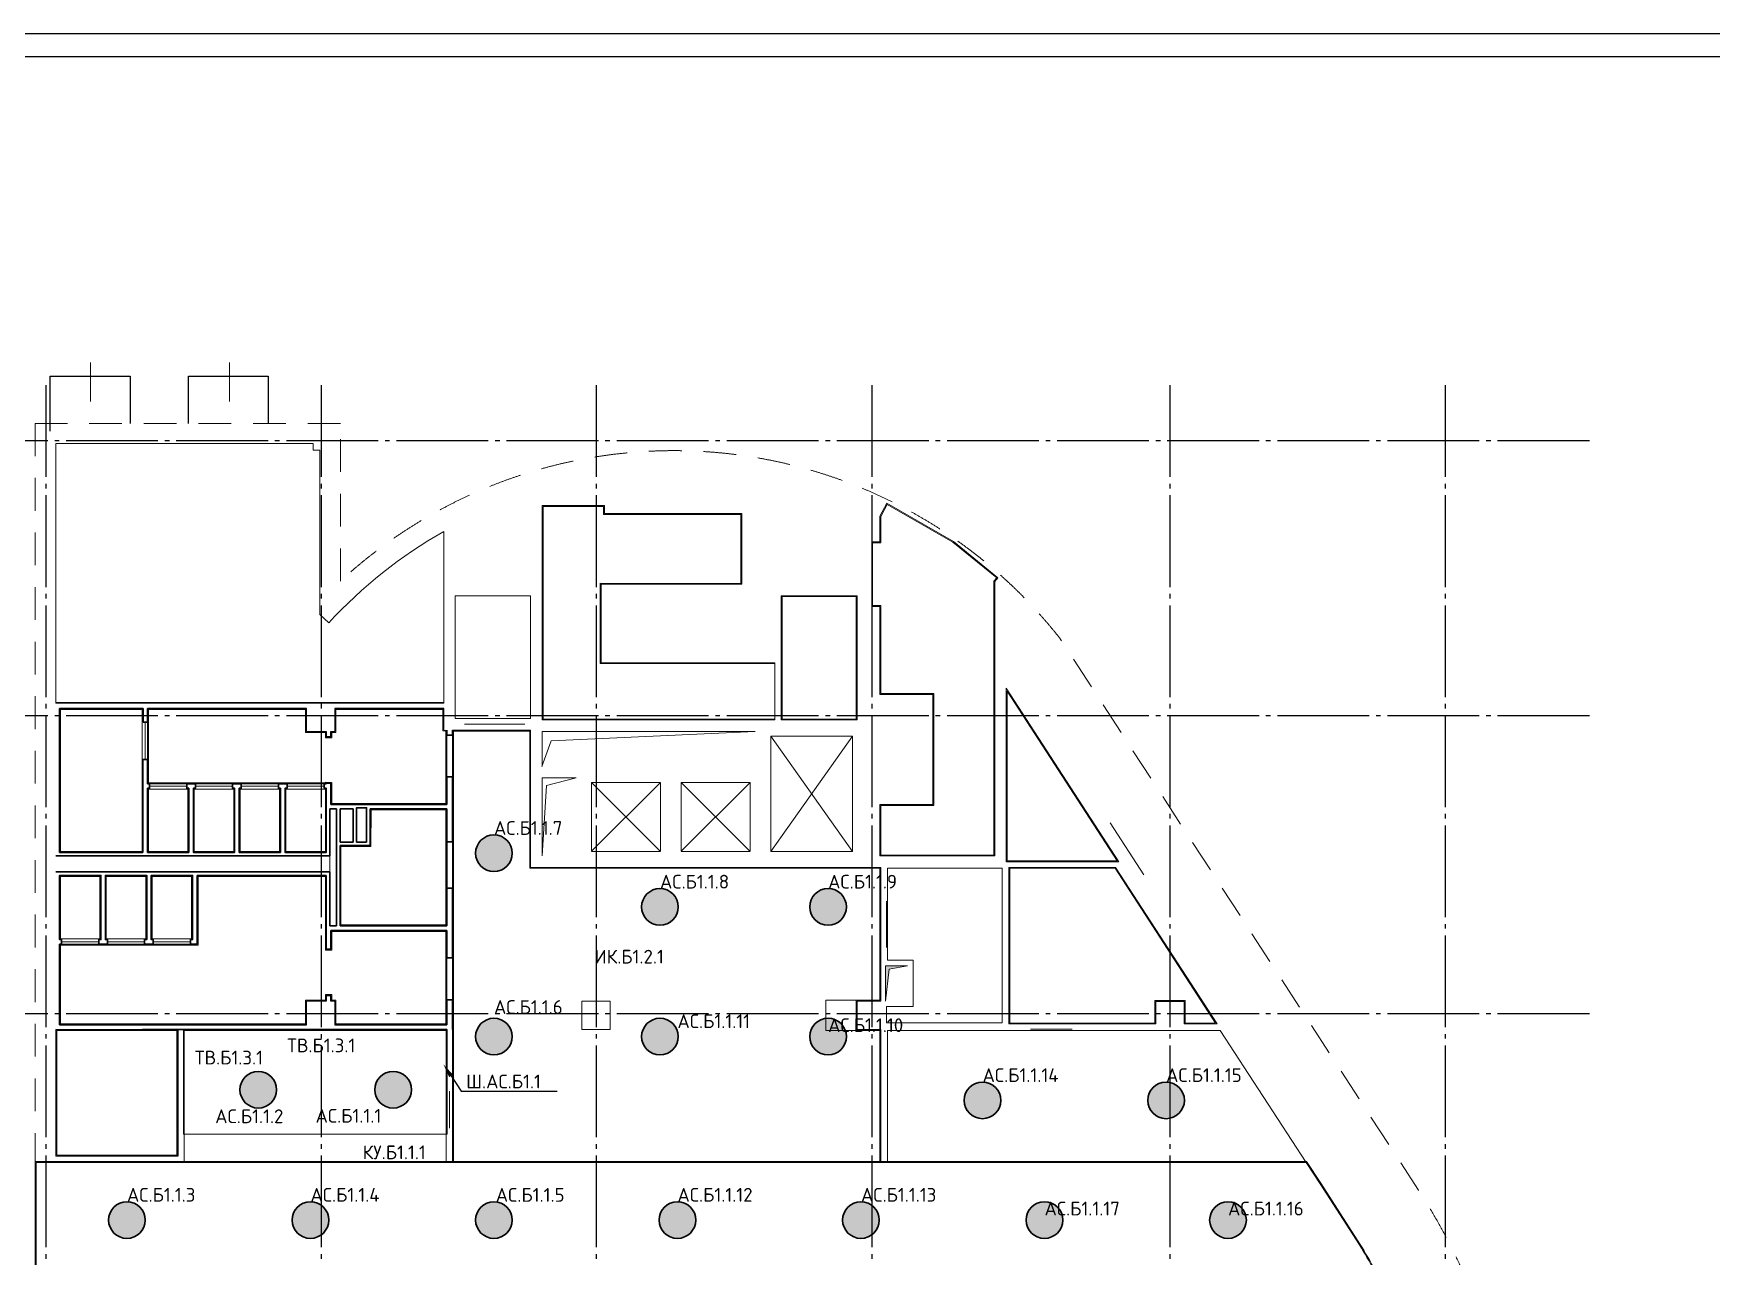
# Model space of a CAD drawing. Header units: millimetres. Extents: x 318 to 194121, y -24907 to 87574.
# Drawn here: x 91891 to 128464, y 60902 to 87574 of the extents above; entities that cross this region are included whole.
import ezdxf
from ezdxf import colors
from ezdxf.entities.mleader import LeaderData, LeaderLine
from ezdxf.enums import TextEntityAlignment as Align
from ezdxf.math import Vec2, Vec3

# ---------------------------------------------------------------- set-up
doc = ezdxf.new("R2010")
doc.units = ezdxf.units.MM
doc.linetypes.add('ГОСТ 2.303 5', pattern=[24, 20, -1.5, 1, -1.5])
doc.linetypes.add('Сверху', pattern=[3.96875, 2.38125, -1.5875])
doc.layers.add('MS_озвучивание общественных мест', color=5, linetype='Continuous')
doc.layers.add('Z_no_print', color=31, linetype='Continuous', lineweight=18, plot=False)
doc.layers.add('АР_Отделка', color=21, linetype='Continuous', lineweight=5, plot=False)
for name, color, linetype, lineweight in [('А_перегородки', 92, 'Continuous', 30), ('АР_Двери', 5, 'Continuous', 20), ('Высотные отметки', 197, 'Continuous', 9), ('граница', 7, 'Continuous', 0), ('Шахты_лифты_отверстия', 7, 'Continuous', 9)]:
    doc.layers.add(name, color=color, linetype=linetype, lineweight=lineweight)
doc.layers.add('Оси и размеры по осям', color=7, linetype='Continuous', lineweight=9, transparency=0.5)
doc.layers.get('АР_Двери').off()
doc.styles.add('Текст 3', font='isocpeur.ttf', dxfattribs={"height": 3})
doc.styles.add('Текст 300', font='isocpeur.ttf', dxfattribs={"height": 300})

# ---------------------------------------------------------------- blocks, each defined once
blk = doc.blocks.new('колонка озвучивания общественных мест')
at = {"ltscale": 100, "true_color": 0xe8e8e8}
h = blk.add_hatch(color=254, dxfattribs=at)
h.dxf.hatch_style = 1
edge = h.paths.add_edge_path()
edge.add_arc((0, 0), 0.2, 0, 360)
at = {"layer": 'MS_озвучивание общественных мест', "color": 8, "lineweight": 30}
blk.add_circle((0, 0), 0.2, dxfattribs=at)
at = {"style": 'Текст 3'}
blk.add_attdef('ОБОЗНАЧЕНИЕ', (0, 0.2), '', height=3, dxfattribs=at)
blk = doc.blocks.new('Экран 5')
at = {"linetype": 'ByBlock', "lineweight": -2, "ltscale": 100, "style": 'Текст 300'}
blk.add_attdef('НОМЕР', text='', height=300, dxfattribs=at).set_placement((-66, 171), align=Align.CENTER)
blk = doc.blocks.new('Интерактивный киоск 55')
at = {"linetype": 'ByBlock', "lineweight": -2, "ltscale": 100, "style": 'Текст 300'}
blk.add_attdef('НОМЕР', (8819, 37949), '', height=300, dxfattribs=at)
blk = doc.blocks.new('Панель управления')
at = {"linetype": 'ByBlock', "lineweight": -2, "ltscale": 100, "style": 'Текст 300'}
blk.add_attdef('ПУ', (10607, 19055), '', height=300, dxfattribs=at)
blk = doc.blocks.new('*U381')
at = {"color": 0, "linetype": 'ByBlock', "lineweight": -2}
blk.add_line((-450, 0), (329, 450), dxfattribs=at)
for points in [[(-485, 0), (-485, -75), (-440, -75), (-440, -40), (-450, -40), (-450, 0)], [(485, 0), (485, -75), (440, -75), (440, -40), (450, -40), (450, 0)]]:
    blk.add_lwpolyline(points, close=True, dxfattribs=at)
at = {"layer": 'Z_no_print'}
for p, q in [((505, 0), (-505, 0)), ((505, -120), (-505, -120))]:
    blk.add_line(p, q, dxfattribs=at)
blk = doc.blocks.new('*U377')
at = {"color": 0, "linetype": 'ByBlock', "lineweight": -2}
blk.add_line((350, 0), (-256, 350), dxfattribs=at)
for points in [[(-385, 0), (-385, -75), (-340, -75), (-340, -40), (-350, -40), (-350, 0)], [(385, 0), (385, -75), (340, -75), (340, -40), (350, -40), (350, 0)]]:
    blk.add_lwpolyline(points, close=True, dxfattribs=at)
at = {"layer": 'Z_no_print'}
for p, q in [((405, 0), (-405, 0)), ((405, -50), (-405, -50))]:
    blk.add_line(p, q, dxfattribs=at)
blk = doc.blocks.new('*U225')
at = {"color": 0, "linetype": 'ByBlock', "lineweight": -2}
for p, q in [((600, 0), (-93, 400)), ((-600, 0), (-254, 200))]:
    blk.add_line(p, q, dxfattribs=at)
for points in [[(-635, 0), (-635, -75), (-590, -75), (-590, -40), (-600, -40), (-600, 0)], [(635, 0), (635, -75), (590, -75), (590, -40), (600, -40), (600, 0)]]:
    blk.add_lwpolyline(points, close=True, dxfattribs=at)
at = {"layer": 'Z_no_print'}
for p, q in [((655, 0), (-655, 0)), ((655, -120), (-655, -120))]:
    blk.add_line(p, q, dxfattribs=at)
blk = doc.blocks.new('*U382')
at = {"color": 0, "linetype": 'ByBlock', "lineweight": -2}
blk.add_line((-400, 0), (293, 400), dxfattribs=at)
for points in [[(-435, 0), (-435, -75), (-390, -75), (-390, -40), (-400, -40), (-400, 0)], [(435, 0), (435, -75), (390, -75), (390, -40), (400, -40), (400, 0)]]:
    blk.add_lwpolyline(points, close=True, dxfattribs=at)
at = {"layer": 'Z_no_print'}
for p, q in [((455, 0), (-455, 0)), ((455, -120), (-455, -120))]:
    blk.add_line(p, q, dxfattribs=at)
blk = doc.blocks.new('*U376')
at = {"color": 0, "linetype": 'ByBlock', "lineweight": -2}
for p, q in [((600, 0), (-93, 400)), ((-600, 0), (-254, 200))]:
    blk.add_line(p, q, dxfattribs=at)
for points in [[(-635, 0), (-635, -75), (-590, -75), (-590, -40), (-600, -40), (-600, 0)], [(635, 0), (635, -75), (590, -75), (590, -40), (600, -40), (600, 0)]]:
    blk.add_lwpolyline(points, close=True, dxfattribs=at)
at = {"layer": 'Z_no_print'}
for p, q in [((655, 0), (-655, 0)), ((655, -120), (-655, -120))]:
    blk.add_line(p, q, dxfattribs=at)
blk = doc.blocks.new('*U380')
at = {"color": 0, "linetype": 'ByBlock', "lineweight": -2}
blk.add_line((-450, 0), (329, 450), dxfattribs=at)
for points in [[(-485, 0), (-485, -75), (-440, -75), (-440, -40), (-450, -40), (-450, 0)], [(485, 0), (485, -75), (440, -75), (440, -40), (450, -40), (450, 0)]]:
    blk.add_lwpolyline(points, close=True, dxfattribs=at)
at = {"layer": 'Z_no_print'}
for p, q in [((505, 0), (-505, 0)), ((505, -120), (-505, -120))]:
    blk.add_line(p, q, dxfattribs=at)
blk = doc.blocks.new('*U383')
at = {"color": 0, "linetype": 'ByBlock', "lineweight": -2}
blk.add_line((-350, 0), (256, 350), dxfattribs=at)
for points in [[(-385, 0), (-385, -75), (-340, -75), (-340, -40), (-350, -40), (-350, 0)], [(385, 0), (385, -75), (340, -75), (340, -40), (350, -40), (350, 0)]]:
    blk.add_lwpolyline(points, close=True, dxfattribs=at)
at = {"layer": 'Z_no_print'}
for p, q in [((405, 0), (-405, 0)), ((405, -50), (-405, -50))]:
    blk.add_line(p, q, dxfattribs=at)

msp = doc.modelspace()

# ---------------------------------------------------------------- hatches: boundary and pattern name
at = {"layer": 'Шахты_лифты_отверстия', "ltscale": 100}
h = msp.add_hatch(color=7, dxfattribs=at)
h.dxf.hatch_style = 1
h.paths.add_polyline_path([(110941.4, 67242.5), (110461.4, 67242.5), (110461.4, 66472.5), (110543.6, 67164.8)])

# ---------------------------------------------------------------- linework, layer by layer
for points in [[(318, 87573.9), (168318, 87573.9), (168318, 28173.9), (318, 28173.9)], [(2318, 87073.9), (167818, 87073.9), (167818, 28673.9), (2318, 28673.9)]]:
    msp.add_lwpolyline(points, close=True)
at = {"ltscale": 100, "elevation": 152.3}
for points in [[(92256.4, 79072.5), (92256.4, 80102.2), (93996.4, 80102.2), (93996.4, 79072.5)], [(95268.3, 79072.5), (95268.3, 80102.2), (97008.3, 80102.2), (97008.3, 79062.5)], [(92256.4, 78902.2), (92256.4, 79062.5)]]:
    msp.add_lwpolyline(points, dxfattribs=at)
at = {"layer": 'А_перегородки'}
for p, q in [((100831.4, 72977.5, 39.7), (92376.4, 72977.5, 39.2)), ((94277.4, 72852.5, 43), (92458.8, 72852.5, 39.2)), ((94277.4, 72552.5), (94277.4, 72852.5)), ((97841.3, 72852.5, 50.4), (94376.9, 72852.5, 43.2)), ((94376.9, 72552.5), (94376.9, 72852.5)), ((98461.3, 72852.5, 50.8), (100831.4, 72852.5, 50.8)), ((94376.9, 72552.5), (94277.4, 72552.5)), ((98371.3, 72232.5, 105.3), (98371.3, 72352.5, 105.3)), ((100901.3, 72382.5, -19.4), (100901.3, 72272.7, 53.9)), ((94275.9, 69713, 651.7), (94275.9, 71742.5, 2.2)), ((94275.9, 71742.5, -4453.5), (94375.4, 71742.5, -4.9)), ((94375.4, 71213, 644.6), (94375.4, 71742.5, -4.9)), ((100901.3, 70762.7, 43.3), (100901.3, 71362.7, 4.2)), ((94420.4, 71213, 644.2), (94375.4, 71213, 4.2)), ((98371.3, 70762.7, 76.5), (98372.7, 71222.5, -92.2)), ((98496.3, 70662.7, -11.8), (98346.3, 70662.7, -12.3)), ((98346.3, 69637.5, 165), (98346.3, 70662.7, 105.3)), ((100901.3, 70762.7, 4.2), (98371.3, 70762.7, 4.2)), ((98496.3, 68112.7, 105.3), (98496.3, 70662.7, 105.3)), ((98856.4, 70662.7, -10.4), (98571.3, 70662.7, -11.5)), ((98571.3, 69937.7, 105.3), (98571.3, 70662.7, 105.3)), ((100901.3, 70662.7, 4.2), (99226.4, 70662.7, -7.7)), ((100901.3, 70662.7, 38.8), (100900.3, 69942.7, 14.3)), ((98856.4, 69937.7, 165.9), (98571.3, 69937.7, 105.3)), ((98571.3, 68112.7, 105.3), (98571.3, 69862.7, 105.3)), ((99226.4, 69862.7, 165.9), (98571.3, 69862.7, 165.9)), ((100901.6, 69942.7, 14.3), (100900.3, 69942.7, 14.3)), ((92376.3, 69637.5, 105.4), (98346.3, 69637.5, 165)), ((92458.8, 69712.5, 39.2), (94275.9, 69713, 651.7)), ((92376.3, 69287.5, 105.4), (98346.3, 69287.5, 164.1)), ((95456.4, 69212.5, 137.3), (98272.4, 69212.5, 165.6)), ((95456.4, 69212.5, -380.8), (95456.4, 67713.5, -380.8)), ((98346.3, 68112.7, 105.3), (98346.3, 69287.5, 164.1)), ((100901.7, 68932.7, 10.8), (100901.5, 68112.7)), ((98496.3, 68112.7, 4.2), (98346.3, 68112.7, 4.2)), ((100901.5, 68112.7, 4.2), (98571.3, 68112.7, 4.2)), ((95311.4, 67800.5, -380.8), (95311.4, 67725.5, -380.8)), ((100901.4, 68012.7, 4.2), (98372.4, 68012.7, 35.6)), ((100901.4, 68012.7), (100901.4, 67412.7, 4.2)), ((98372.4, 67602.5), (98272.4, 67602.5)), ((98372.4, 66592.5), (98272.4, 66592.5)), ((100901.5, 66502.7, -113.1), (100901.4, 65952.5, 141.9)), ((92459.4, 65952.5, 73.8), (97841.3, 65952.5, 73.8)), ((94266.4, 65852.5, 73.8), (100901.4, 65852.5, 73.8)), ((95036.4, 65852.5, 114.7), (95036.4, 63092.5, 101.3)), ((98461.3, 65952.5, 73.8), (100901.4, 65952.5, 73.8))]:
    msp.add_line(p, q, dxfattribs=at)
at = {"layer": 'А_перегородки', "elevation": 39.2, "flags": 128}
for points in [[(92458.8, 69712.5), (92458.8, 72852.5)], [(92459.4, 65952.5), (92459.4, 67713.5)]]:
    msp.add_lwpolyline(points, dxfattribs=at)
at = {"layer": 'А_перегородки'}
for points, elevation in [([(98271.3, 72352.5), (98271.3, 72232.5), (98371.3, 72232.5)], 39.2), ([(100900, 72272.7), (101026.4, 72272.7)], 50.4), ([(101026.4, 72272.7), (101026.4, 72382.5)], 39.6), ([(100901.3, 71362.7), (101026.4, 71362.7)], 4.2), ([(101026.7, 69942.7), (101026.4, 71362.7)], 39.6), ([(95230.4, 71212.5), (95230.4, 71113.5), (95275.4, 71113.5), (95275.4, 69713.5), (94375.4, 69713.5), (94375.4, 71113.5), (94420.4, 71113.5), (94420.4, 71213)], 651.7), ([(95419.4, 71212.5), (95230.4, 71212.5)], 441.2), ([(96229.4, 71212.5), (96229.4, 71113.5), (96274.4, 71113.5), (96274.4, 69713.5), (95374.4, 69713.5), (95374.4, 71113.5), (95419.4, 71113.5), (95419.4, 71212.5)], 441.2), ([(96418.4, 71212.5), (96229.4, 71212.5)], 230.7), ([(97228.4, 71212.5), (97228.4, 71113.5), (97273.4, 71113.5), (97273.4, 69713.5), (96373.4, 69713.5), (96373.4, 71113.5), (96418.4, 71113.5), (96418.4, 71212.5)], 230.7), ([(97417.4, 71212.5), (97228.4, 71212.5)], 20.2), ([(98227.4, 71212.5), (98227.4, 71113.5), (98272.4, 71113.5), (98272.4, 69713.5), (97372.4, 69713.5), (97372.4, 71113.5), (97417.4, 71113.5), (97417.4, 71212.5)], 230.7), ([(98272.7, 71222.5), (98272.5, 71212.5), (98227.4, 71212.5)], 20.2), ([(98372.7, 71222.5), (98272.7, 71222.5)], -92.2), ([(98856.4, 69937.7), (98856.4, 70662.7)], 165.9), ([(98931.4, 69937.7), (98931.4, 70687.7), (99151.4, 70687.7), (99151.3, 69937.7)], 165.9), ([(99226.4, 70662.7), (99226.4, 69862.7)], 165.9), ([(98931.4, 69937.7), (99151.3, 69937.7)], 165.9), ([(100900.3, 69942.7), (101026.7, 69942.7)], 14.3), ([(93313.4, 67812.5), (93358.4, 67812.5), (93358.4, 69212.5), (92458.4, 69212.5), (92458.4, 67812.5), (92503.4, 67812.5)], 40.3), ([(94312.4, 67800.5), (94312.4, 67812.5), (94357.4, 67812.5), (94357.4, 69212.5), (93457.4, 69212.5), (93457.4, 67812.5), (93502.4, 67812.5)], -170.3), ([(95311.4, 67800.5), (95311.4, 67812.5), (95356.4, 67812.5), (95356.4, 69212.5), (94456.4, 69212.5), (94456.4, 67812.5), (94501.4, 67812.5), (94501.4, 67800.5)], -380.8), ([(98272.4, 69212.5), (98272.4, 67602.5)], 230.7), ([(100901.7, 68932.7), (101026.7, 68932.7)], 14.3), ([(101026.5, 67412.7), (101026.7, 68932.7)], 39.6), ([(92503.4, 67812.5), (92503.4, 67713.5), (92459.4, 67713.5)], 40.3), ([(93502.4, 67812.5), (93502.4, 67713.5), (93313.4, 67713.5), (93313.4, 67812.5)], -170.3), ([(94312.4, 67725.5), (94312.4, 67800.5)], -170.3), ([(94501.4, 67725.5), (94501.4, 67713.5), (94312.4, 67713.5), (94312.4, 67725.5)], -380.8), ([(94501.4, 67725.5), (94501.4, 67800.5)], -380.8), ([(95456.4, 67713.5), (95311.4, 67713.5), (95311.4, 67725.5)], -380.8), ([(98372.4, 68012.7), (98372.4, 67602.5)], 230.7), ([(100901.4, 67412.7), (101026.5, 67412.7)], -131.8), ([(98272.4, 66592.5), (98272.4, 66472.5)], 230.7), ([(98372.4, 66592.5), (98372.4, 66472.5)], 230.7), ([(100901.5, 66502.7), (101026.5, 66502.7)], -177.9), ([(101026.4, 65853.9), (101026.5, 66502.7)], 143.9)]:
    msp.add_lwpolyline(points, dxfattribs=dict(at, elevation=elevation))
at = {"layer": 'АР_Отделка', "linetype": 'ByBlock', "ltscale": 100}
for p, q in [((115359.4, 70356.1, 152.3), (116094.7, 69223.9, 152.3)), ((98346.3, 69637.5, 165), (98346.3, 69287.5, 164.1))]:
    msp.add_line(p, q, dxfattribs=at)
for points, elevation in [([(92376.5, 78632.5), (97986.5, 78632.5), (97986.5, 78487.5), (98128.3, 78487.5), (98128.3, 74900.7), (98324.2, 74719.3, -0.0777602), (100831.5, 76714.8), (100831.5, 72972.5), (92376.5, 72972.5)], 183.1), ([(91926.4, 62972.5), (95156.4, 62972.5), (101023.2, 62972.5), (110361.4, 62972.5), (119640.7, 62972.5), (119949, 62497.9), (120809.8, 61164.9, -0.0280412), (121424.3, 60022.5), (110481.4, 60022.5), (97584.4, 60022.5), (97584.4, 55013.3), (92596.4, 55013.3), (92596.4, 59992.5), (91926.4, 59992.5)], 108), ([(91946.4, 62952.5), (95156.4, 62952.5), (101023.2, 62952.5), (110361.4, 62952.5), (119629.9, 62952.5), (119932.2, 62487), (120792.9, 61154.3, -0.027355), (121392.8, 60042.5), (110481.4, 60042.5), (97564.4, 60042.5), (97564.4, 55033.3), (92616.4, 55033.3), (92616.4, 60012.5), (91946.4, 60012.5)], 108)]:
    msp.add_lwpolyline(points, format="xyb", close=True, dxfattribs=dict(at, elevation=elevation))
for points, elevation in [([(108048.3, 72602.5), (102976.4, 72602.5), (102976.4, 77278.5), (104333.5, 77278.5), (104333.5, 77103.8), (107328.7, 77103.8), (107328.7, 75562.5), (104265, 75565.5), (104265, 73852.5), (108048.3, 73852.5)], 152.3), ([(108048.3, 72622.5), (102996.4, 72622.5), (102996.4, 77258.5), (104313.5, 77258.5), (104313.5, 77083.8), (107308.7, 77083.8), (107308.7, 75582.5), (104245, 75585.5), (104245, 73832.5), (108048.3, 73832.5)], 152.3), ([(110341.4, 69637.5), (112841.4, 69637.5), (112841.4, 75620.8), (112912.9, 75705.2), (111941.7, 76495.3), (110489, 77329.4), (110341.4, 77044.9), (110341.4, 76484.7), (110161.4, 76484.7), (110161.4, 75080), (110341.4, 75080), (110341.4, 73157.5), (111492.4, 73157.5), (111492.4, 70757.5), (110341.4, 70757.5)], 152.3), ([(110361.4, 69657.5), (112821.4, 69657.5), (112821.4, 75628.1), (112884.4, 75702.5), (111930.4, 76478.8), (110497.2, 77301.7), (110361.4, 77040), (110361.4, 76464.7), (110181.4, 76464.7), (110181.4, 75100), (110361.4, 75100), (110361.4, 73177.5), (111512.4, 73177.5), (111512.4, 70737.5), (110361.4, 70737.5)], 152.3), ([(101081.4, 75312.5), (102726.4, 75312.5), (102726.4, 72632.5), (101081.4, 72632.5)], 108), ([(101081.4, 75312.5), (102726.4, 75312.5), (102726.4, 72632.5), (101081.4, 72632.5)], 108), ([(108188.3, 72602.5), (109841.4, 72602.5), (109841.4, 75312.5), (108188.3, 75312.5)], 152.3), ([(108208.3, 72622.5), (109821.4, 72622.5), (109821.4, 75292.5), (108208.3, 75292.5)], 152.3), ([(113111.4, 73230.2), (115512.7, 69532.5), (113111.4, 69532.5)], 152.3), ([(92478.8, 72832.5), (94255.9, 72832.5), (94255.9, 69733), (92478.8, 69733)], 39.2), ([(101026.5, 72382.5), (102726.4, 72382.5), (102726.4, 69387.5), (110361.4, 69387.5), (110361.4, 66472.5), (109841.4, 66472.5), (109841.4, 65852.5), (110361.4, 65852.5), (110361.4, 62972.5), (101026.5, 62972.5)], 108), ([(101046.5, 72362.5), (102706.4, 72362.5), (102706.4, 69367.5), (110341.4, 69367.5), (110341.4, 66492.5), (109161.4, 66492.5), (109161.4, 65832.5), (110341.4, 65832.5), (110339.8, 62952.5), (101044.9, 62952.5)], 108), ([(94395.4, 69733.5), (95255.4, 69733.5), (95255.4, 71093.5), (94395.4, 71093.5)], 651.7), ([(95394.4, 69733.5), (96254.4, 69733.5), (96254.4, 71093.5), (95394.4, 71093.5)], 441.2), ([(96393.4, 69733.5), (97253.4, 69733.5), (97253.4, 71093.5), (96393.4, 71093.5)], 230.7), ([(97392.4, 69733.5), (98252.4, 69733.5), (98252.4, 71093.5), (97392.4, 71093.5)], 230.7), ([(99246.4, 69842.7), (99247.6, 70642.7), (100881.3, 70642.7), (100881.3, 68132.7), (98591.3, 68132.7), (98591.3, 69842.7)], 165.9), ([(95456.8, 69212.5), (98272.4, 69212.5), (98272.7, 67602.5), (98372.4, 67602.5), (98372.4, 68012.7), (100901.4, 68012.7), (100901.4, 65952.5), (98461.4, 65952.5), (98461.4, 66472.5), (98372.4, 66472.5), (98372.4, 66592.5), (98272.4, 66592.5), (98272.4, 66472.5), (97841.4, 66472.5), (97841.4, 65952.5), (92459.4, 65952.5), (92459.4, 67713.5), (95456.4, 67713.5)], 179.3), ([(92478.4, 67832.5), (93338.4, 67832.5), (93338.4, 69192.5), (92478.4, 69192.5)], 40.3), ([(95476.8, 69192.5), (98252.4, 69192.5), (98252.7, 67582.5), (98392.4, 67582.5), (98392.4, 67992.7), (100881.4, 67992.7), (100881.4, 65972.5), (98481.4, 65972.5), (98481.4, 66492.5), (98392.4, 66492.5), (98392.4, 66612.5), (98252.4, 66612.5), (98252.4, 66492.5), (97821.4, 66492.5), (97821.4, 65972.5), (92479.4, 65972.5), (92479.4, 67693.5), (95476.3, 67693.5)], 179.3), ([(93477.4, 67832.5), (94337.4, 67832.5), (94337.4, 69192.5), (93477.4, 69192.5)], -170.3), ([(94476.4, 67832.5), (95336.4, 67832.5), (95336.4, 69192.5), (94476.4, 69192.5)], -380.8), ([(110506.4, 69367.5), (113006.4, 69367.5), (113006.4, 65997.5), (110481.4, 65997.5), (110481.4, 66352.5), (111061.4, 66352.5), (111061.4, 67362.5), (110506.4, 67362.5)], 152.3), ([(113151.4, 69387.5), (115474.8, 69387.5), (117690.5, 65972.5), (116971.4, 65972.5), (116971.4, 66462.5), (116351.4, 66462.5), (116351.4, 65972.5), (113151.4, 65972.5)], 152.3), ([(113171.4, 69367.5), (115463.9, 69367.5), (117653.7, 65992.5), (116991.4, 65992.5), (116991.4, 66482.5), (116331.4, 66482.5), (116331.4, 65992.5), (113171.4, 65992.5)], 152.3), ([(103841.4, 66472.5), (104461.4, 66472.5), (104461.4, 65852.5), (103841.4, 65852.5)], 152.3), ([(109161.4, 66492.5), (109821.4, 66492.5), (109821.4, 65832.5), (109161.4, 65832.5)], 108), ([(92376.4, 65852.5), (95036.4, 65852.5), (95036.4, 63092.5), (92376.4, 63092.5)], 159.1), ([(92396.4, 65832.5), (95016.4, 65832.5), (95016.4, 63112.5), (92396.4, 63112.5)], 159.1), ([(95156.4, 65852.5), (100906.5, 65852.5), (100906.5, 63572.5), (95156.4, 63572.5)], 108), ([(95176.4, 65832.5), (100886.5, 65832.5), (100886.5, 62952.5), (95176.4, 62952.5)], 108), ([(110501.4, 62952.5), (119629.9, 62952.5), (117757.5, 65832.5), (110501.4, 65832.5)], 152.3)]:
    msp.add_lwpolyline(points, close=True, dxfattribs=dict(at, elevation=elevation))
for points, elevation in [([(113091.4, 73297.7), (115549.6, 69512.5), (113091.4, 69512.5), (113091.4, 73297.7)], 152.3), ([(99226.4, 69862.7), (99227.7, 70662.7), (100901.3, 70662.7), (100901.3, 68112.7), (98571.3, 68112.7), (98571.3, 69862.7), (99226.4, 69862.7)], 165.9)]:
    msp.add_lwpolyline(points, dxfattribs=dict(at, elevation=elevation))
msp.add_lwpolyline([(94376.9, 72852.5), (97841.4, 72852.5), (97841.4, 72352.5), (98271.3, 72352.5), (98271.3, 72232.5), (98371.3, 72232.5), (98371.3, 72352.5), (98461.4, 72352.5), (98461.4, 72852.5), (100831.4, 72852.5), (100831.4, 72382.5), (100901.3, 72373.6), (100901.3, 70762.7), (98371.3, 70762.7), (98372.7, 71222.5), (98272.7, 71224.2), (98272.7, 71212.5), (94375.4, 71213), (94376.9, 72852.5)], dxfattribs=at)
msp.add_lwpolyline([(94396.9, 72832.5), (97821.4, 72832.5), (97821.4, 72332.5), (98251.3, 72332.5), (98251.3, 72212.5), (98391.3, 72212.5), (98391.3, 72332.5), (98481.4, 72332.5), (98481.4, 72832.5), (100811.4, 72832.5), (100811.4, 72364.9), (100881.3, 72356), (100881.3, 70782.7), (98391.4, 70782.7), (98392.7, 71242.2), (98252.7, 71244.6), (98252.7, 71232.5), (94395.5, 71233)], close=True, dxfattribs=at)
at = {"layer": 'Высотные отметки', "linetype": 'ByBlock', "ltscale": 100, "elevation": 152.3}
for points in [[(93132, 80398.5), (93132, 79551.1)], [(96163.2, 80398.5), (96163.2, 79551.1)]]:
    msp.add_lwpolyline(points, dxfattribs=at)
at = {"layer": 'граница', "linetype": 'Сверху', "ltscale": 300, "elevation": 108}
msp.add_lwpolyline([(98581.4, 79072.5), (91926.4, 79072.5), (91926.4, 52219.4), (97981.4, 52219.4, 1.1954887), (122080.9, 62345.3), (114269.5, 74374, 0.4385775), (98581.4, 75631.6), (98581.4, 79072.5)], format="xyb", close=True, dxfattribs=at)
msp.add_lwpolyline([(98581.4, 79072.5), (91926.4, 79072.5), (91926.4, 52219.4), (97981.4, 52219.4, 1.1954887), (122080.9, 62345.3), (114269.5, 74374, 0.4385775), (98581.4, 75631.6), (98581.4, 79072.5)], format="xyb", close=True, dxfattribs=at)
at = {"layer": 'Оси и размеры по осям', "linetype": 'ГОСТ 2.303 5', "lineweight": 25, "ltscale": 100}
for p, q in [((92161.4, 79902.5, 145.7), (92161.4, 32801.3, 102.6)), ((98161.9, 79902.8, 145.7), (98161.9, 34301.5, 102.5)), ((104151.3, 79902.5, 145.7), (104151.3, 34301.2, 102.5)), ((110161.4, 79902.5, 145.7), (110161.4, 34301.2, 102.5)), ((116661.4, 79902.5, 145.7), (116661.4, 34301.2, 102.5)), ((122661.4, 79902.5, 145.7), (122661.4, 34301.2, 102.5)), ((125803.1, 78692.5, 145.7), (4672.2, 78692.5, 234.4)), ((125803.1, 78692.5, 145.7), (4672.2, 78692.5, 234.4)), ((125803.1, 72692.5, 145.7), (4672.2, 72692.5, 234.4)), ((125803.1, 72692.5, 145.7), (4672.2, 72692.5, 234.4)), ((125803.1, 66192.5, 145.7), (4672.2, 66192.5, 234.4)), ((125803.1, 66192.5, 145.7), (4672.2, 66192.5, 234.4))]:
    msp.add_line(p, q, dxfattribs=at)
at = {"layer": 'Шахты_лифты_отверстия'}
for p, q in [((107961.4, 72252.5, 152.3), (109741.4, 69737.5, 152.3)), ((107961.4, 72252.5, 152.3), (107961.4, 69737.5, 152.3)), ((109741.4, 72252.5, 152.3), (107961.4, 72252.5, 152.3)), ((107961.4, 69737.5, 152.3), (109741.4, 72252.5, 152.3)), ((109741.4, 69737.5, 152.3), (109741.4, 72252.5, 152.3)), ((104056.4, 71240, 152.3), (104056.4, 69740, 152.3)), ((105558.9, 71240, 152.3), (104056.4, 71240, 152.3)), ((104056.4, 71240, 152.3), (105559, 69737.5, 152.3)), ((104056.4, 69740, 152.3), (105555.5, 71239.1, 152.3)), ((105558.9, 69740, 152.3), (105558.9, 71240, 152.3)), ((106008.9, 71240, 152.3), (107511.5, 69737.5, 152.3)), ((106008.9, 71240, 152.3), (106008.9, 69740, 152.3)), ((107511.4, 71240, 152.3), (106008.9, 71240, 152.3)), ((106008.9, 69740, 152.3), (107508, 71239.1, 152.3)), ((107511.4, 69740, 152.3), (107511.4, 71240, 152.3)), ((104056.4, 69737.5, 152.3), (105559, 69737.5, 152.3)), ((106008.9, 69737.5, 152.3), (107511.5, 69737.5, 152.3)), ((107961.4, 69737.5, 152.3), (109741.4, 69737.5, 152.3))]:
    msp.add_line(p, q, dxfattribs=at)
at = {"layer": 'Шахты_лифты_отверстия', "ltscale": 100, "elevation": 152.3}
for points in [[(102976.4, 71590), (102976.4, 72352.5), (107621.4, 72352.5), (103173.2, 72149.3), (102970, 71590)], [(102976.4, 69637.5), (102976.4, 71340), (103716.4, 71340), (103073.3, 71173.2), (102976.4, 69637.5)], [(110461.4, 66472.5), (110461.4, 67242.5), (110941.4, 67242.5), (110543.6, 67164.8), (110461.4, 66472.5)]]:
    msp.add_lwpolyline(points, dxfattribs=at)

# ---------------------------------------------------------------- block references
at = {"color": 8}
ref = msp.add_blockref('Интерактивный киоск 55', (142070.6, 58471.9, 152.3), dxfattribs=dict(at, rotation=90))
ref.add_attrib('НОМЕР', 'ИК.Б1.2.1', (104121.3, 67290.9, 152.3), dxfattribs={"linetype": 'ByBlock', "lineweight": -2, "ltscale": 100, "height": 300, "style": 'Текст 300'})
at = {"linetype": 'ByBlock', "lineweight": -2}
ref = msp.add_blockref('Экран 5', (98145.9, 65869.7, 233.1), dxfattribs=dict(at, rotation=180))
ref.add_attrib('НОМЕР', 'ТВ.Б1.3.1', dxfattribs={"linetype": 'ByBlock', "lineweight": -2, "ltscale": 100, "height": 300, "style": 'Текст 300'}).set_placement((98162.2, 65355.2, 233.1), align=Align.CENTER)
ref = msp.add_blockref('Экран 5', (95156.4, 64594.1, 108), dxfattribs=dict(at, rotation=269.9999999999999))
ref.add_attrib('НОМЕР', 'ТВ.Б1.3.1', dxfattribs={"linetype": 'ByBlock', "lineweight": -2, "ltscale": 100, "height": 300, "style": 'Текст 300'}).set_placement((96150, 65089.6, 108), align=Align.CENTER)
at = {"color": 8}
ref = msp.add_blockref('Панель управления', (111355.4, 82036.1), dxfattribs=dict(at, rotation=180))
ref.add_attrib('ПУ', 'КУ.Б1.1.1', (99066.9, 63023.6, 190), dxfattribs={"linetype": 'ByBlock', "lineweight": -2, "ltscale": 100, "height": 300, "style": 'Текст 300'})
at = {"layer": 'MS_озвучивание общественных мест'}
ref = msp.add_blockref('колонка озвучивания общественных мест', (101926.4, 69696.8, 108), dxfattribs=dict(at, xscale=2000, yscale=2000, zscale=2000))
ref.add_attrib('ОБОЗНАЧЕНИЕ', 'АС.Б1.1.7', dxfattribs={"layer": '0', "height": 300, "style": 'Текст 300'}).set_placement((101926.4, 70396.8, 108), align=Align.TOP_LEFT)
ref = msp.add_blockref('колонка озвучивания общественных мест', (105544.5, 68526.4, 108), dxfattribs=dict(at, xscale=2000, yscale=2000, zscale=2000))
ref.add_attrib('ОБОЗНАЧЕНИЕ', 'АС.Б1.1.8', dxfattribs={"layer": '0', "height": 300, "style": 'Текст 300'}).set_placement((105544.5, 69226.4, 108), align=Align.TOP_LEFT)
ref = msp.add_blockref('колонка озвучивания общественных мест', (109209.6, 68526.4, 108), dxfattribs=dict(at, xscale=2000, yscale=2000, zscale=2000))
ref.add_attrib('ОБОЗНАЧЕНИЕ', 'АС.Б1.1.9', dxfattribs={"layer": '0', "height": 300, "style": 'Текст 300'}).set_placement((109209.6, 69226.4, 108), align=Align.TOP_LEFT)
ref = msp.add_blockref('колонка озвучивания общественных мест', (101926.4, 65696.8, 108), dxfattribs=dict(at, xscale=2000, yscale=2000, zscale=2000))
ref.add_attrib('ОБОЗНАЧЕНИЕ', 'АС.Б1.1.6', dxfattribs={"layer": '0', "height": 300, "style": 'Текст 300'}).set_placement((101926.5, 66492.5, 163.2), align=Align.TOP_LEFT)
ref = msp.add_blockref('колонка озвучивания общественных мест', (105544.5, 65696.8, 108), dxfattribs=dict(at, xscale=2000, yscale=2000, zscale=2000))
ref.add_attrib('ОБОЗНАЧЕНИЕ', 'АС.Б1.1.11', dxfattribs={"layer": '0', "height": 300, "style": 'Текст 300'}).set_placement((105926.1, 66183.3, 108), align=Align.TOP_LEFT)
ref = msp.add_blockref('колонка озвучивания общественных мест', (109209.6, 65696.8, 108), dxfattribs=dict(at, xscale=2000, yscale=2000, zscale=2000))
ref.add_attrib('ОБОЗНАЧЕНИЕ', 'АС.Б1.1.10', dxfattribs={"layer": '0', "height": 300, "style": 'Текст 300'}).set_placement((109209.6, 66096.8, 108), align=Align.TOP_LEFT)
ref = msp.add_blockref('колонка озвучивания общественных мест', (96789.9, 64538.6), dxfattribs=dict(at, xscale=2000, yscale=2000, zscale=2000))
ref.add_attrib('ОБОЗНАЧЕНИЕ', 'АС.Б1.1.2', dxfattribs={"layer": '0', "height": 300, "style": 'Текст 300'}).set_placement((95849.9, 64109.4), align=Align.TOP_LEFT)
ref = msp.add_blockref('колонка озвучивания общественных мест', (99728.8, 64538.6), dxfattribs=dict(at, xscale=2000, yscale=2000, zscale=2000))
ref.add_attrib('ОБОЗНАЧЕНИЕ', 'АС.Б1.1.1', dxfattribs={"layer": '0', "height": 300, "style": 'Текст 300'}).set_placement((98037.7, 64120.5), align=Align.TOP_LEFT)
ref = msp.add_blockref('колонка озвучивания общественных мест', (112576, 64307.2, -20.5), dxfattribs=dict(at, xscale=2000, yscale=2000, zscale=2000))
ref.add_attrib('ОБОЗНАЧЕНИЕ', 'АС.Б1.1.14', dxfattribs={"layer": '0', "height": 300, "style": 'Текст 300'}).set_placement((112576, 65007.2, -20.5), align=Align.TOP_LEFT)
ref = msp.add_blockref('колонка озвучивания общественных мест', (116576, 64307.2, -20.5), dxfattribs=dict(at, xscale=2000, yscale=2000, zscale=2000))
ref.add_attrib('ОБОЗНАЧЕНИЕ', 'АС.Б1.1.15', dxfattribs={"layer": '0', "height": 300, "style": 'Текст 300'}).set_placement((116576, 65007.2, -20.5), align=Align.TOP_LEFT)
ref = msp.add_blockref('колонка озвучивания общественных мест', (93926.4, 61696.8, 108), dxfattribs=dict(at, xscale=2000, yscale=2000, zscale=2000))
ref.add_attrib('ОБОЗНАЧЕНИЕ', 'АС.Б1.1.3', dxfattribs={"layer": '0', "height": 300, "style": 'Текст 300'}).set_placement((93926.4, 62396.8, 108), align=Align.TOP_LEFT)
ref = msp.add_blockref('колонка озвучивания общественных мест', (97926.4, 61696.8, 108), dxfattribs=dict(at, xscale=2000, yscale=2000, zscale=2000))
ref.add_attrib('ОБОЗНАЧЕНИЕ', 'АС.Б1.1.4', dxfattribs={"layer": '0', "height": 300, "style": 'Текст 300'}).set_placement((97926.4, 62396.8, 108), align=Align.TOP_LEFT)
ref = msp.add_blockref('колонка озвучивания общественных мест', (101926.4, 61696.8, 108), dxfattribs=dict(at, xscale=2000, yscale=2000, zscale=2000))
ref.add_attrib('ОБОЗНАЧЕНИЕ', 'АС.Б1.1.5', dxfattribs={"layer": '0', "height": 300, "style": 'Текст 300'}).set_placement((101965.2, 62394.9, 108), align=Align.TOP_LEFT)
ref = msp.add_blockref('колонка озвучивания общественных мест', (105926.4, 61696.8, 108), dxfattribs=dict(at, xscale=2000, yscale=2000, zscale=2000))
ref.add_attrib('ОБОЗНАЧЕНИЕ', 'АС.Б1.1.12', dxfattribs={"layer": '0', "height": 300, "style": 'Текст 300'}).set_placement((105926.4, 62396.8, 108), align=Align.TOP_LEFT)
ref = msp.add_blockref('колонка озвучивания общественных мест', (109926.4, 61696.8, 108), dxfattribs=dict(at, xscale=2000, yscale=2000, zscale=2000))
ref.add_attrib('ОБОЗНАЧЕНИЕ', 'АС.Б1.1.13', dxfattribs={"layer": '0', "height": 300, "style": 'Текст 300'}).set_placement((109926.4, 62396.8, 108), align=Align.TOP_LEFT)
ref = msp.add_blockref('колонка озвучивания общественных мест', (113926.4, 61696.8, 108), dxfattribs=dict(at, xscale=2000, yscale=2000, zscale=2000))
ref.add_attrib('ОБОЗНАЧЕНИЕ', 'АС.Б1.1.17', dxfattribs={"layer": '0', "height": 300, "style": 'Текст 300'}).set_placement((113926.4, 62096.8, 108), align=Align.TOP_LEFT)
ref = msp.add_blockref('колонка озвучивания общественных мест', (117926.4, 61696.8, 108), dxfattribs=dict(at, xscale=2000, yscale=2000, zscale=2000))
ref.add_attrib('ОБОЗНАЧЕНИЕ', 'АС.Б1.1.16', dxfattribs={"layer": '0', "height": 300, "style": 'Текст 300'}).set_placement((117926.4, 62096.8, 108), align=Align.TOP_LEFT)
at = {"layer": 'АР_Двери'}
for name, p in [('*U376', (101942.5, 72632.5, 168.4)), ('*U383', (94825.4, 71213, 644.2)), ('*U383', (95824.4, 71213, 1085.3)), ('*U383', (96823.4, 71213, 874.8)), ('*U383', (97822.4, 71212.5, 874.8))]:
    msp.add_blockref(name, p, dxfattribs=at)
for name, p, rotation in [('*U383', (94376.9, 72147.5), 270), ('*U380', (101026.5, 69437.7, 14.3), 270), ('*U381', (110481.4, 68147.5, 152.3), 270), ('*U382', (100901.5, 66954.1, -111.4), 90.00000000000001), ('*U382', (114076.4, 65857.5, 159.1), 180), ('*U377', (100906.5, 64103, 108.9), 89.99999999999999), ('*U225', (94121.4, 62972.5, 145.7), 180)]:
    msp.add_blockref(name, p, dxfattribs=dict(at, rotation=rotation))
at = {"layer": 'АР_Двери', "xscale": -1}
for name, p, rotation in [('*U382', (100901.3, 71817.7, 50.4), 90), ('*U383', (92908.4, 67713.5, 40.3), 180), ('*U383', (93907.4, 67713.5, -170.3), 180), ('*U383', (94906.4, 67713.5, -380.8), 180)]:
    msp.add_blockref(name, p, dxfattribs=dict(at, rotation=rotation))

# ---------------------------------------------------------------- leaders
at = {"layer": 'MS_озвучивание общественных мест'}
ml = msp.add_multileader_mtext('Standard', dxfattribs=at)
ml.set_content('Ш.АС.Б1.1', color=256, style='Текст 300')
ml.set_leader_properties()
ml.build(insert=Vec2(0, 0))
ml.multileader.update_dxf_attribs({"text_left_attachment_type": 5, "text_right_attachment_type": 5, "arrow_head_size": 300})
ctx = ml.context
ctx.base_point, ctx.char_height, ctx.arrow_head_size, ctx.landing_gap_size, ctx.plane_origin = Vec3(101220.6, 64509), 300, 300, 100, Vec3(100156.3, 65053.4)
ctx.left_attachment, ctx.right_attachment = 5, 5
notes = []
notes.append((ctx, [(0, (1, 1, 0), (101212.6, 64509), (1, 0), 8, [(0, [(100825.7, 65092.3)], 0, [])])]))
ctx.mtext.insert, ctx.mtext.flow_direction = Vec3(101320.6, 64869), 5
for ctx, leaders in notes:
    for number, flags, end, landing, length, lines in leaders:
        leader = LeaderData()
        leader.index, (leader.has_last_leader_line, leader.has_dogleg_vector, leader.attachment_direction) = number, flags
        leader.last_leader_point, leader.dogleg_vector, leader.dogleg_length = Vec3(end), Vec3(landing), length
        for number, points, colour, breaks in lines:
            line = LeaderLine()
            line.index, line.vertices, line.color, line.breaks = number, Vec3.list(points), colors.encode_raw_color(colour), breaks
            leader.lines.append(line)
        ctx.leaders.append(leader)

doc.saveas('drawing.dxf')
